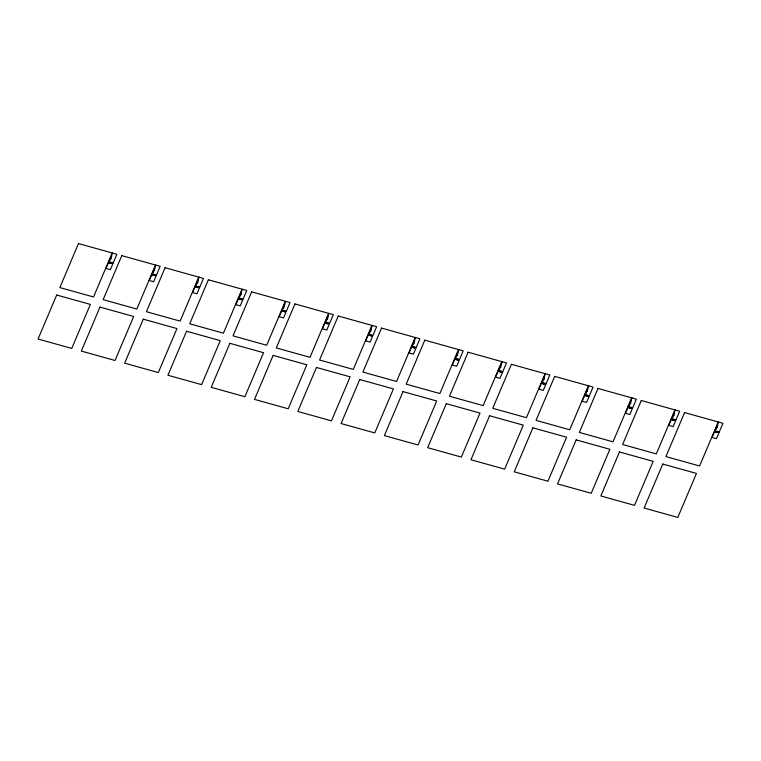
<?xml version="1.0" encoding="UTF-8"?>
<svg xmlns="http://www.w3.org/2000/svg" width="761" height="761" viewBox="0 0 761 761"><rect width="100%" height="100%" fill="white"/><g stroke="black" fill="none" stroke-linecap="round" stroke-linejoin="round"><path stroke-width="1.14" d="M110.735 258.75L109.717 260.7M111.058 257.989L111.734 255.943M154.026 270.821L153.009 272.771M154.34 270.06L155.025 268.015M197.318 282.892L196.29 284.842M197.632 282.131L198.317 280.086M240.609 294.964L239.582 296.914M240.923 294.203L241.598 292.157M283.901 307.035L282.873 308.995M284.214 306.283L284.89 304.229M327.182 319.106L326.165 321.066M327.506 318.355L328.181 316.3M370.474 331.178L369.456 333.137M370.797 330.426L371.473 328.372M413.765 343.249L412.747 345.209M414.089 342.498L414.764 340.443M457.057 355.33L456.039 357.28M457.38 354.569L458.055 352.514M500.348 367.401L499.33 369.351M500.671 366.64L501.347 364.595M543.639 379.473L542.622 381.423M543.963 378.712L544.638 376.666M586.931 391.544L585.913 393.494M587.254 390.783L587.93 388.738M630.222 403.615L629.204 405.565M630.546 402.854L631.221 400.809M673.514 415.687L672.496 417.646M673.837 414.935L674.512 412.881M716.805 427.758L715.787 429.718M717.128 427.007L717.804 424.952M110.697 258.312L111.391 258.512M153.988 270.383L154.683 270.583M197.27 282.455L197.974 282.654M240.562 294.526L241.266 294.726M283.853 306.597L284.557 306.797M327.144 318.678L327.848 318.869M370.436 330.75L371.14 330.94M413.727 342.821L414.431 343.011M457.019 354.892L457.722 355.083M500.31 366.964L501.014 367.163M543.601 379.035L544.305 379.235M586.893 391.106L587.597 391.306M630.184 403.178L630.879 403.378M673.475 415.249L674.17 415.449M716.767 427.33L717.461 427.52M56.695 295.021L38.05 339.025L71.734 348.424L90.378 304.41L56.695 295.021M78.497 243.568L59.853 287.572L93.536 296.971L112.181 252.956L78.497 243.568M108.709 262.069L106.007 268.452L110.355 269.66L113.066 263.287L108.709 262.069M112.533 253.061L108.852 261.736L113.199 262.945L116.88 254.269L112.533 253.061M109.165 262.459L109.46 263.002L109.165 262.459M110.174 262.745L110.469 263.277L110.174 262.745M111.182 263.021L111.477 263.563L111.182 263.021M99.986 307.092L81.341 351.097L115.025 360.495L133.67 316.49L99.986 307.092M121.789 255.639L103.144 299.644L136.828 309.042L155.472 265.037L121.789 255.639M152 274.141L149.299 280.524L153.646 281.741L156.357 275.358L152 274.141M155.824 265.132L152.143 273.808L156.49 275.025L160.171 266.34L155.824 265.132M152.457 274.531L152.752 275.073L152.457 274.531M153.465 274.816L153.76 275.349L153.465 274.816M154.473 275.092L154.768 275.634L154.473 275.092M143.277 319.163L124.633 363.168L158.317 372.567L176.961 328.562L143.277 319.163M165.08 267.71L146.435 311.715L180.119 321.113L198.764 277.109L165.08 267.71M195.292 286.212L192.59 292.595L196.937 293.813L199.639 287.43L195.292 286.212M199.116 277.204L195.434 285.879L199.782 287.097L203.463 278.412L199.116 277.204M195.739 286.602L196.043 287.144L195.739 286.602M196.747 286.887L197.051 287.42L196.747 286.887M197.755 287.163L198.05 287.706L197.755 287.163M186.569 331.235L167.924 375.24L201.608 384.638L220.252 340.633L186.569 331.235M208.371 279.782L189.727 323.786L223.411 333.185L242.055 289.18L208.371 279.782M238.583 298.283L235.881 304.666L240.229 305.884L242.93 299.501L238.583 298.283M242.398 289.275L238.726 297.951L243.073 299.168L246.754 290.493L242.398 289.275M239.03 298.673L239.325 299.216L239.03 298.673M240.038 298.959L240.333 299.492L240.038 298.959M241.047 299.235L241.342 299.777L241.047 299.235M229.86 343.306L211.216 387.311L244.899 396.709L263.544 352.704L229.86 343.306M251.653 291.853L233.009 335.858L266.702 345.256L285.346 301.251L251.653 291.853M281.874 310.355L279.173 316.738L283.52 317.955L286.222 311.572L281.874 310.355M285.689 301.346L282.017 310.022L286.364 311.239L290.046 302.564L285.689 301.346M282.321 310.745L282.616 311.287L282.321 310.745M283.33 311.03L283.625 311.572L283.33 311.03M284.338 311.316L284.633 311.848L284.338 311.316M273.151 355.377L254.507 399.382L288.191 408.781L306.835 364.776L273.151 355.377M294.945 303.924L276.3 347.929L309.993 357.328L328.638 313.323L294.945 303.924M325.166 322.436L322.464 328.809L326.811 330.027L329.513 323.644L325.166 322.436M328.98 313.418L325.308 322.103L329.656 323.311L333.337 314.635L328.98 313.418M325.613 322.826L325.908 323.358L325.613 322.826M326.621 323.102L326.916 323.644L326.621 323.102M327.63 323.387L327.924 323.92L327.63 323.387M316.443 367.458L297.798 411.463L331.482 420.852L350.127 376.847L316.443 367.458M338.236 316.005L319.591 360.01L353.285 369.399L371.929 325.394L338.236 316.005M368.457 334.507L365.756 340.89L370.103 342.098L372.804 335.715L368.457 334.507M372.272 325.489L368.6 334.174L372.947 335.382L376.628 326.707L372.272 325.489M368.904 334.897L369.199 335.43L368.904 334.897M369.913 335.173L370.207 335.715L369.913 335.173M370.921 335.458L371.216 335.991L370.921 335.458M359.734 379.53L341.08 423.535L374.773 432.923L393.418 388.919L359.734 379.53M381.527 328.077L362.883 372.081L396.576 381.47L415.221 337.465L381.527 328.077M411.749 346.578L409.047 352.961L413.394 354.169L416.096 347.787L411.749 346.578M415.563 337.561L411.891 346.245L416.238 347.454L419.92 338.778L415.563 337.561M412.196 346.968L412.491 347.501L412.196 346.968M413.204 347.244L413.499 347.787L413.204 347.244M414.212 347.53L414.507 348.062L414.212 347.53M403.016 391.601L384.372 435.606L418.065 444.995L436.709 400.99L403.016 391.601M424.819 340.148L406.174 384.153L439.868 393.542L458.512 349.537L424.819 340.148M455.04 358.65L452.329 365.033L456.686 366.241L459.387 359.858L455.04 358.65M458.854 349.641L455.183 358.317L459.53 359.525L463.202 350.85L458.854 349.641M455.487 359.04L455.782 359.572L455.487 359.04M456.495 359.316L456.79 359.858L456.495 359.316M457.504 359.601L457.799 360.143L457.504 359.601M446.307 403.672L427.663 447.677L461.356 457.076L480.001 413.071L446.307 403.672M468.11 352.219L449.466 396.224L483.159 405.623L501.803 361.618L468.11 352.219M498.331 370.721L495.62 377.104L499.977 378.312L502.679 371.939L498.331 370.721M502.146 361.713L498.465 370.388L502.821 371.606L506.493 362.921L502.146 361.713M498.778 371.111L499.073 371.653L498.778 371.111M499.787 371.397L500.082 371.929L499.787 371.397M500.795 371.672L501.09 372.215L500.795 371.672M489.599 415.744L470.954 459.749L504.648 469.147L523.292 425.142L489.599 415.744M511.402 364.291L492.757 408.296L526.441 417.694L545.085 373.689L511.402 364.291M541.623 382.793L538.912 389.175L543.268 390.393L545.97 384.01L541.623 382.793M545.437 373.784L541.756 382.46L546.113 383.677L549.784 374.992L545.437 373.784M542.07 383.183L542.365 383.725L542.07 383.183M543.078 383.468L543.373 384.001L543.078 383.468M544.086 383.744L544.381 384.286L544.086 383.744M532.89 427.815L514.246 471.82L547.939 481.218L566.584 437.214L532.89 427.815M554.693 376.362L536.048 420.367L569.732 429.765L588.377 385.76L554.693 376.362M584.914 394.864L582.203 401.247L586.56 402.464L589.261 396.081L584.914 394.864M588.729 385.856L585.047 394.531L589.404 395.749L593.076 387.064L588.729 385.856M585.361 395.254L585.656 395.796L585.361 395.254M586.37 395.539L586.664 396.072L586.37 395.539M587.378 395.815L587.673 396.357L587.378 395.815M576.182 439.887L557.537 483.891L591.23 493.29L609.875 449.285L576.182 439.887M597.984 388.433L579.34 432.438L613.024 441.837L631.668 397.832L597.984 388.433M628.196 406.935L625.494 413.318L629.851 414.536L632.553 408.153L628.196 406.935M632.02 397.927L628.339 406.602L632.695 407.82L636.367 399.145L632.02 397.927M628.653 407.325L628.947 407.867L628.653 407.325M629.661 407.611L629.956 408.143L629.661 407.611M630.669 407.886L630.964 408.429L630.669 407.886M619.473 451.958L600.829 495.963L634.512 505.361L653.157 461.356L619.473 451.958M641.276 400.505L622.631 444.51L656.315 453.908L674.959 409.903L641.276 400.505M671.487 419.007L668.786 425.389L673.133 426.607L675.844 420.224L671.487 419.007M675.311 409.998L671.63 418.674L675.987 419.891L679.659 411.216L675.311 409.998M671.944 419.397L672.239 419.939L671.944 419.397M672.952 419.682L673.247 420.224L672.952 419.682M673.961 419.967L674.256 420.5L673.961 419.967M662.764 464.029L644.12 508.044L677.804 517.432L696.448 473.428L662.764 464.029M684.567 412.576L665.923 456.59L699.606 465.979L718.251 421.975L684.567 412.576M714.779 431.087L712.077 437.461L716.424 438.678L719.135 432.296L714.779 431.087M718.603 422.07L714.921 430.755L719.269 431.963L722.95 423.287L718.603 422.07M715.235 431.477L715.53 432.01L715.235 431.477M716.244 431.753L716.539 432.296L716.244 431.753M717.252 432.039L717.547 432.571L717.252 432.039"/></g></svg>
